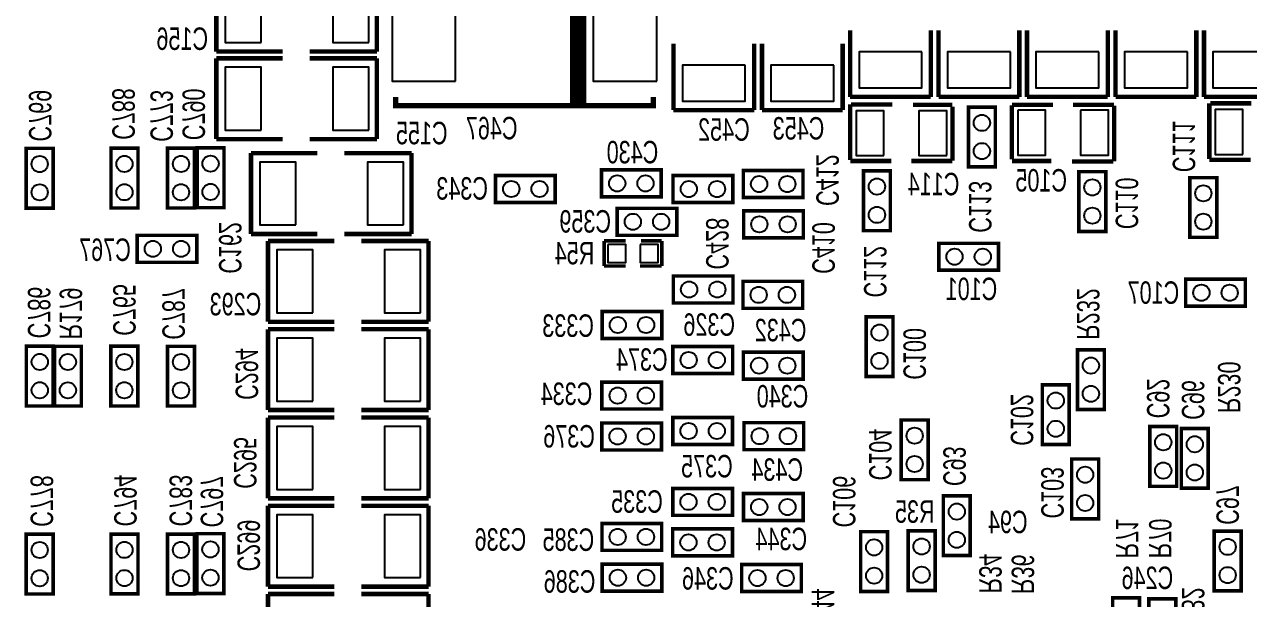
# Model space of a CAD drawing. Extents: x -3 to 103, y -3 to 103.
# Drawn here: x 15.78 to 50.45, y 60.22 to 76.46 of the extents above; entities that cross this region are included whole.
import ezdxf

# ---------------------------------------------------------------- set-up
doc = ezdxf.new("R2010")
doc.units = 0
for name, color, linetype in [('PG_SILKSCREEN_BOTTOM', 92, 'CONTINUOUS'), ('PIN_BOTTOM', 140, 'CONTINUOUS'), ('RD_SILKSCREEN_BOTTOM', 142, 'CONTINUOUS')]:
    doc.layers.add(name, color=color, linetype=linetype)

msp = doc.modelspace()

# ---------------------------------------------------------------- linework, layer by layer
at = {"layer": 'PG_SILKSCREEN_BOTTOM'}
for points, const_width in [([(31.314136, 78.443074), (31.314136, 74.175874)], 0.1524), ([(31.466536, 78.443074), (31.466536, 74.175874)], 0.1524), ([(31.618936, 78.443074), (31.618936, 74.175874)], 0.1524), ([(21.216874, 77.980286), (21.216874, 75.694286)], 0.127), ([(25.763474, 77.980286), (25.763474, 75.694286)], 0.127), ([(39.165784, 76.291186), (39.165784, 74.411586)], 0.127), ([(41.451784, 74.411586), (41.451784, 76.291186)], 0.127), ([(41.672256, 76.291186), (41.672256, 74.411586)], 0.127), ([(43.958256, 74.411586), (43.958256, 76.291186)], 0.127), ([(44.178728, 76.291186), (44.178728, 74.411586)], 0.127), ([(46.464728, 74.411586), (46.464728, 76.291186)], 0.127), ([(46.6852, 76.291186), (46.6852, 74.411586)], 0.127), ([(48.9712, 74.411586), (48.9712, 76.291186)], 0.127), ([(49.191672, 76.291186), (49.191672, 74.411586)], 0.127), ([(34.164016, 75.916536), (34.164016, 74.036936)], 0.127), ([(36.450016, 74.036936), (36.450016, 75.916536)], 0.127), ([(36.670488, 75.916536), (36.670488, 74.036936)], 0.127), ([(38.956488, 74.036936), (38.956488, 75.916536)], 0.127), ([(21.216874, 75.694286), (23.096474, 75.694286)], 0.127), ([(25.763474, 75.694286), (23.858474, 75.694286)], 0.127), ([(21.216874, 75.502516), (21.216874, 73.216516)], 0.127), ([(23.096474, 75.502516), (21.216874, 75.502516)], 0.127), ([(23.858474, 75.502516), (25.763474, 75.502516)], 0.127), ([(25.763474, 75.502516), (25.763474, 73.216516)], 0.127), ([(26.292556, 74.404474), (26.292556, 74.159364), (33.592516, 74.159364), (33.592516, 74.404474)], 0.1524), ([(39.165784, 74.411586), (41.451784, 74.411586)], 0.127), ([(39.169848, 74.196956), (39.169848, 72.622156)], 0.127), ([(40.363648, 74.196956), (39.195248, 74.196956)], 0.127), ([(40.947848, 74.184256), (42.065448, 74.184256)], 0.127), ([(41.672256, 74.411586), (43.958256, 74.411586)], 0.127), ([(42.065448, 74.133456), (42.065448, 72.609456)], 0.127), ([(43.749214, 74.184256), (44.917614, 74.184256)], 0.127), ([(43.749214, 72.647556), (43.749214, 74.171556)], 0.127), ([(44.178728, 74.411586), (46.464728, 74.411586)], 0.127), ([(46.644814, 74.184256), (45.476414, 74.184256)], 0.127), ([(46.644814, 72.584056), (46.644814, 74.158856)], 0.127), ([(46.6852, 74.411586), (48.9712, 74.411586)], 0.127), ([(49.191672, 74.411586), (51.477672, 74.411586)], 0.127), ([(49.340262, 74.229214), (49.340262, 72.654414)], 0.127), ([(50.534062, 74.229214), (49.365662, 74.229214)], 0.127), ([(34.164016, 74.036936), (36.450016, 74.036936)], 0.127), ([(36.670488, 74.036936), (38.956488, 74.036936)], 0.127), ([(42.518584, 74.121264), (43.280584, 74.121264), (43.280584, 72.43064), (42.518584, 72.43064), (42.518584, 74.121264)], 0.100076), ([(21.216874, 73.216516), (23.096474, 73.216516)], 0.127), ([(25.763474, 73.216516), (23.858474, 73.216516)], 0.127), ([(16.594836, 71.265288), (15.832836, 71.265288), (15.832836, 72.955912), (16.594836, 72.955912), (16.594836, 71.265288)], 0.100076), ([(18.996152, 71.268844), (18.234152, 71.268844), (18.234152, 72.959468), (18.996152, 72.959468), (18.996152, 71.268844)], 0.100076), ([(20.597114, 71.267828), (19.835114, 71.267828), (19.835114, 72.958452), (20.597114, 72.958452), (20.597114, 71.267828)], 0.100076), ([(21.434298, 71.276464), (20.672298, 71.276464), (20.672298, 72.967088), (21.434298, 72.967088), (21.434298, 71.276464)], 0.100076), ([(22.198584, 72.819768), (22.198584, 70.533768)], 0.127), ([(24.078184, 72.819768), (22.198584, 72.819768)], 0.127), ([(24.840184, 72.819768), (26.745184, 72.819768)], 0.127), ([(26.745184, 72.819768), (26.745184, 70.533768)], 0.127), ([(39.169848, 72.596756), (40.338248, 72.596756)], 0.127), ([(42.065448, 72.596756), (40.897048, 72.596756)], 0.127), ([(44.866814, 72.596756), (43.749214, 72.596756)], 0.127), ([(45.451014, 72.584056), (46.619414, 72.584056)], 0.127), ([(49.340262, 72.629014), (50.508662, 72.629014)], 0.127), ([(30.81528, 72.1868), (30.81528, 71.4248), (29.124656, 71.4248), (29.124656, 72.1868), (30.81528, 72.1868)], 0.100076), ([(32.125412, 71.58228), (32.125412, 72.34428), (33.816036, 72.34428), (33.816036, 71.58228), (32.125412, 71.58228)], 0.100076), ([(34.152332, 71.422514), (34.152332, 72.184514), (35.842956, 72.184514), (35.842956, 71.422514), (34.152332, 71.422514)], 0.100076), ([(36.143438, 71.563992), (36.143438, 72.325992), (37.834062, 72.325992), (37.834062, 71.563992), (36.143438, 71.563992)], 0.100076), ([(39.545514, 72.318118), (40.307514, 72.318118), (40.307514, 70.627494), (39.545514, 70.627494), (39.545514, 72.318118)], 0.100076), ([(45.646848, 72.295258), (46.408848, 72.295258), (46.408848, 70.604634), (45.646848, 70.604634), (45.646848, 72.295258)], 0.100076), ([(49.551336, 70.436232), (48.789336, 70.436232), (48.789336, 72.126856), (49.551336, 72.126856), (49.551336, 70.436232)], 0.100076), ([(32.568642, 70.495414), (32.568642, 71.257414), (34.259266, 71.257414), (34.259266, 70.495414), (32.568642, 70.495414)], 0.100076), ([(37.84219, 71.187056), (37.84219, 70.425056), (36.151566, 70.425056), (36.151566, 71.187056), (37.84219, 71.187056)], 0.100076), ([(20.664678, 70.492874), (20.664678, 69.730874), (18.974054, 69.730874), (18.974054, 70.492874), (20.664678, 70.492874)], 0.100076), ([(22.198584, 70.533768), (24.078184, 70.533768)], 0.127), ([(22.680168, 70.33514), (22.680168, 68.04914)], 0.127), ([(24.559768, 70.33514), (22.680168, 70.33514)], 0.127), ([(26.745184, 70.533768), (24.840184, 70.533768)], 0.127), ([(25.321768, 70.33514), (27.226768, 70.33514)], 0.127), ([(27.226768, 70.33514), (27.226768, 68.04914)], 0.127), ([(32.198056, 70.33768), (32.807656, 70.33768)], 0.1016), ([(32.198056, 69.62648), (32.198056, 70.33768)], 0.1016), ([(33.827974, 70.33768), (33.243774, 70.33768)], 0.1016), ([(33.832292, 69.62648), (33.832292, 70.33768)], 0.1016), ([(41.678606, 69.506592), (41.678606, 70.268592), (43.36923, 70.268592), (43.36923, 69.506592), (41.678606, 69.506592)], 0.100076), ([(32.198056, 69.62648), (32.807656, 69.62648)], 0.1016), ([(33.218374, 69.62648), (33.827974, 69.62648)], 0.1016), ([(35.851084, 69.342254), (35.851084, 68.580254), (34.16046, 68.580254), (34.16046, 69.342254), (35.851084, 69.342254)], 0.100076), ([(36.1315, 68.429124), (36.1315, 69.191124), (37.822124, 69.191124), (37.822124, 68.429124), (36.1315, 68.429124)], 0.100076), ([(48.670718, 68.489576), (48.670718, 69.251576), (50.361342, 69.251576), (50.361342, 68.489576), (48.670718, 68.489576)], 0.100076), ([(32.14243, 67.576954), (32.14243, 68.338954), (33.833054, 68.338954), (33.833054, 67.576954), (32.14243, 67.576954)], 0.100076), ([(22.680168, 68.04914), (24.559768, 68.04914)], 0.127), ([(27.226768, 68.04914), (25.321768, 68.04914)], 0.127), ([(40.381174, 66.497708), (39.619174, 66.497708), (39.619174, 68.188332), (40.381174, 68.188332), (40.381174, 66.497708)], 0.100076), ([(22.680168, 67.837558), (22.680168, 65.551558)], 0.127), ([(24.559768, 67.837558), (22.680168, 67.837558)], 0.127), ([(25.321768, 67.837558), (27.226768, 67.837558)], 0.127), ([(27.226768, 67.837558), (27.226768, 65.551558)], 0.127), ([(15.834868, 67.357498), (16.596868, 67.357498), (16.596868, 65.666874), (15.834868, 65.666874), (15.834868, 67.357498)], 0.100076), ([(16.631666, 67.354958), (17.393666, 67.354958), (17.393666, 65.664334), (16.631666, 65.664334), (16.631666, 67.354958)], 0.100076), ([(18.230342, 67.355974), (18.992342, 67.355974), (18.992342, 65.66535), (18.230342, 65.66535), (18.230342, 67.355974)], 0.100076), ([(19.83486, 67.355212), (20.59686, 67.355212), (20.59686, 65.664588), (19.83486, 65.664588), (19.83486, 67.355212)], 0.100076), ([(34.148014, 66.58483), (34.148014, 67.34683), (35.838638, 67.34683), (35.838638, 66.58483), (34.148014, 66.58483)], 0.100076), ([(45.605192, 67.25539), (46.367192, 67.25539), (46.367192, 65.564766), (45.605192, 65.564766), (45.605192, 67.25539)], 0.100076), ([(37.834316, 67.187318), (37.834316, 66.425318), (36.143692, 66.425318), (36.143692, 67.187318), (37.834316, 67.187318)], 0.100076), ([(33.827466, 66.341498), (33.827466, 65.579498), (32.136842, 65.579498), (32.136842, 66.341498), (33.827466, 66.341498)], 0.100076), ([(45.37202, 64.575182), (44.61002, 64.575182), (44.61002, 66.265806), (45.37202, 66.265806), (45.37202, 64.575182)], 0.100076), ([(22.680168, 65.551558), (24.559768, 65.551558)], 0.127), ([(27.226768, 65.551558), (25.321768, 65.551558)], 0.127), ([(22.680168, 65.339976), (22.680168, 63.053976)], 0.127), ([(24.559768, 65.339976), (22.680168, 65.339976)], 0.127), ([(25.321768, 65.339976), (27.226768, 65.339976)], 0.127), ([(27.226768, 65.339976), (27.226768, 63.053976)], 0.127), ([(32.13608, 64.422274), (32.13608, 65.184274), (33.826704, 65.184274), (33.826704, 64.422274), (32.13608, 64.422274)], 0.100076), ([(35.837876, 65.339976), (35.837876, 64.577976), (34.147252, 64.577976), (34.147252, 65.339976), (35.837876, 65.339976)], 0.100076), ([(36.160456, 64.430656), (36.160456, 65.192656), (37.85108, 65.192656), (37.85108, 64.430656), (36.160456, 64.430656)], 0.100076), ([(41.374822, 63.58001), (40.612822, 63.58001), (40.612822, 65.270634), (41.374822, 65.270634), (41.374822, 63.58001)], 0.100076), ([(48.416972, 63.393828), (47.654972, 63.393828), (47.654972, 65.084452), (48.416972, 65.084452), (48.416972, 63.393828)], 0.100076), ([(49.309782, 63.339218), (48.547782, 63.339218), (48.547782, 65.029842), (49.309782, 65.029842), (49.309782, 63.339218)], 0.100076), ([(46.204886, 62.475618), (45.442886, 62.475618), (45.442886, 64.166242), (46.204886, 64.166242), (46.204886, 62.475618)], 0.100076), ([(22.680168, 63.053976), (24.559768, 63.053976)], 0.127), ([(27.226768, 63.053976), (25.321768, 63.053976)], 0.127), ([(34.142934, 62.572392), (34.142934, 63.334392), (35.833558, 63.334392), (35.833558, 62.572392), (34.142934, 62.572392)], 0.100076), ([(37.838634, 63.187326), (37.838634, 62.425326), (36.14801, 62.425326), (36.14801, 63.187326), (37.838634, 63.187326)], 0.100076), ([(42.56913, 61.43371), (41.80713, 61.43371), (41.80713, 63.124334), (42.56913, 63.124334), (42.56913, 61.43371)], 0.100076), ([(22.680168, 62.842394), (22.680168, 60.556394)], 0.127), ([(24.559768, 62.842394), (22.680168, 62.842394)], 0.127), ([(25.321768, 62.842394), (27.226768, 62.842394)], 0.127), ([(27.226768, 62.842394), (27.226768, 60.556394)], 0.127), ([(16.594836, 60.347098), (15.832836, 60.347098), (15.832836, 62.037722), (16.594836, 62.037722), (16.594836, 60.347098)], 0.100076), ([(18.996152, 60.350654), (18.234152, 60.350654), (18.234152, 62.041278), (18.996152, 62.041278), (18.996152, 60.350654)], 0.100076), ([(20.597114, 60.349638), (19.835114, 60.349638), (19.835114, 62.040262), (20.597114, 62.040262), (20.597114, 60.349638)], 0.100076), ([(21.430742, 60.363862), (20.668742, 60.363862), (20.668742, 62.054486), (21.430742, 62.054486), (21.430742, 60.363862)], 0.100076), ([(33.829244, 62.343284), (33.829244, 61.581284), (32.13862, 61.581284), (32.13862, 62.343284), (33.829244, 62.343284)], 0.100076), ([(35.83305, 62.18809), (35.83305, 61.42609), (34.142426, 61.42609), (34.142426, 62.18809), (35.83305, 62.18809)], 0.100076), ([(40.228266, 60.419742), (39.466266, 60.419742), (39.466266, 62.110366), (40.228266, 62.110366), (40.228266, 60.419742)], 0.100076), ([(41.572942, 60.445396), (40.810942, 60.445396), (40.810942, 62.13602), (41.572942, 62.13602), (41.572942, 60.445396)], 0.100076), ([(50.2412, 60.43549), (49.4792, 60.43549), (49.4792, 62.126114), (50.2412, 62.126114), (50.2412, 60.43549)], 0.100076), ([(32.144716, 60.426346), (32.144716, 61.188346), (33.83534, 61.188346), (33.83534, 60.426346), (32.144716, 60.426346)], 0.100076), ([(36.096448, 60.417202), (36.096448, 61.179202), (37.787072, 61.179202), (37.787072, 60.417202), (36.096448, 60.417202)], 0.100076), ([(22.680168, 60.556394), (24.559768, 60.556394)], 0.127), ([(22.680168, 60.344812), (22.680168, 58.058812)], 0.127), ([(24.559768, 60.344812), (22.680168, 60.344812)], 0.127), ([(27.226768, 60.556394), (25.321768, 60.556394)], 0.127), ([(25.321768, 60.344812), (27.226768, 60.344812)], 0.127), ([(27.226768, 60.344812), (27.226768, 58.058812)], 0.127), ([(47.364396, 58.547762), (46.602396, 58.547762), (46.602396, 60.238386), (47.364396, 60.238386), (47.364396, 58.547762)], 0.100076), ([(48.390302, 58.51779), (47.628302, 58.51779), (47.628302, 60.208414), (48.390302, 60.208414), (48.390302, 58.51779)], 0.100076)]:
    msp.add_lwpolyline(points, dxfattribs=dict(at, const_width=const_width))
at = {"layer": 'PIN_BOTTOM'}
for points in [[(22.489414, 75.947016), (22.489414, 77.727556), (21.468334, 77.727556), (21.468334, 75.947016)], [(25.537414, 75.947016), (25.537414, 77.727556), (24.516334, 77.727556), (24.516334, 75.947016)], [(27.993086, 74.859134), (27.993086, 77.759814), (26.192226, 77.759814), (26.192226, 74.859134)], [(33.692846, 74.859134), (33.692846, 77.759814), (31.891986, 77.759814), (31.891986, 74.859134)], [(41.199054, 75.684126), (39.418514, 75.684126), (39.418514, 74.663046), (41.199054, 74.663046)], [(43.705526, 75.684126), (41.924986, 75.684126), (41.924986, 74.663046), (43.705526, 74.663046)], [(46.211998, 75.684126), (44.431458, 75.684126), (44.431458, 74.663046), (46.211998, 74.663046)], [(48.71847, 75.684126), (46.93793, 75.684126), (46.93793, 74.663046), (48.71847, 74.663046)], [(51.224942, 75.684126), (49.444402, 75.684126), (49.444402, 74.663046), (51.224942, 74.663046)], [(22.489414, 73.469246), (22.489414, 75.249786), (21.468334, 75.249786), (21.468334, 73.469246)], [(25.537414, 73.469246), (25.537414, 75.249786), (24.516334, 75.249786), (24.516334, 73.469246)], [(36.197286, 75.309476), (34.416746, 75.309476), (34.416746, 74.288396), (36.197286, 74.288396)], [(38.703758, 75.309476), (36.923218, 75.309476), (36.923218, 74.288396), (38.703758, 74.288396)], [(40.123618, 72.749156), (40.123618, 74.019156), (39.333678, 74.019156), (39.333678, 72.749156)], [(41.901618, 72.749156), (41.901618, 74.019156), (41.111678, 74.019156), (41.111678, 72.749156)], [(43.913044, 74.031856), (43.913044, 72.761856), (44.702984, 72.761856), (44.702984, 74.031856)], [(45.691044, 74.031856), (45.691044, 72.761856), (46.480984, 72.761856), (46.480984, 74.031856)], [(50.294032, 72.781414), (50.294032, 74.051414), (49.504092, 74.051414), (49.504092, 72.781414)], [(23.471124, 70.786498), (23.471124, 72.567038), (22.450044, 72.567038), (22.450044, 70.786498)], [(26.519124, 70.786498), (26.519124, 72.567038), (25.498044, 72.567038), (25.498044, 70.786498)], [(23.952708, 68.30187), (23.952708, 70.08241), (22.931628, 70.08241), (22.931628, 68.30187)], [(27.000708, 68.30187), (27.000708, 70.08241), (25.979628, 70.08241), (25.979628, 68.30187)], [(32.302704, 70.23735), (32.302704, 69.72681), (32.813244, 69.72681), (32.813244, 70.23735)], [(33.217104, 70.23735), (33.217104, 69.72681), (33.727644, 69.72681), (33.727644, 70.23735)], [(23.952708, 65.804288), (23.952708, 67.584828), (22.931628, 67.584828), (22.931628, 65.804288)], [(27.000708, 65.804288), (27.000708, 67.584828), (25.979628, 67.584828), (25.979628, 65.804288)], [(23.952708, 63.306706), (23.952708, 65.087246), (22.931628, 65.087246), (22.931628, 63.306706)], [(27.000708, 63.306706), (27.000708, 65.087246), (25.979628, 65.087246), (25.979628, 63.306706)], [(23.952708, 60.809124), (23.952708, 62.589664), (22.931628, 62.589664), (22.931628, 60.809124)], [(27.000708, 60.809124), (27.000708, 62.589664), (25.979628, 62.589664), (25.979628, 60.809124)]]:
    msp.add_lwpolyline(points, close=True, dxfattribs=at)
for centre in [(42.899584, 73.676002), (42.899584, 72.875902), (16.213836, 72.51065), (18.615152, 72.514206), (20.216114, 72.51319), (21.053298, 72.521826), (32.570674, 71.96328), (33.370774, 71.96328), (36.5887, 71.944992), (37.3888, 71.944992), (16.213836, 71.71055), (18.615152, 71.714106), (20.216114, 71.71309), (21.053298, 71.721726), (29.569918, 71.8058), (30.370018, 71.8058), (34.597594, 71.803514), (35.397694, 71.803514), (39.926514, 71.872856), (46.027848, 71.849996), (49.170336, 71.681594), (33.013904, 70.876414), (33.814004, 70.876414), (39.926514, 71.072756), (46.027848, 71.049896), (49.170336, 70.881494), (36.596828, 70.806056), (37.396928, 70.806056), (19.419316, 70.111874), (20.219416, 70.111874), (42.123868, 69.887592), (42.923968, 69.887592), (34.605722, 68.961254), (35.405822, 68.961254), (36.576762, 68.810124), (37.376862, 68.810124), (49.11598, 68.870576), (49.91608, 68.870576), (32.587692, 67.957954), (33.387792, 67.957954), (40.000174, 67.74307), (16.215868, 66.912236), (17.012666, 66.909696), (18.611342, 66.910712), (20.21586, 66.90995), (34.593276, 66.96583), (35.393376, 66.96583), (36.588954, 66.806318), (37.389054, 66.806318), (40.000174, 66.94297), (45.986192, 66.810128), (16.215868, 66.112136), (17.012666, 66.109596), (18.611342, 66.110612), (20.21586, 66.10985), (45.986192, 66.010028), (32.582104, 65.960498), (33.382204, 65.960498), (44.99102, 65.820544), (34.592514, 64.958976), (35.392614, 64.958976), (44.99102, 65.020444), (32.581342, 64.803274), (33.381442, 64.803274), (36.605718, 64.811656), (37.405818, 64.811656), (40.993822, 64.825372), (48.035972, 64.63919), (48.928782, 64.58458), (40.993822, 64.025272), (45.823886, 63.72098), (48.035972, 63.83909), (48.928782, 63.78448), (34.588196, 62.953392), (35.388296, 62.953392), (45.823886, 62.92088), (36.593272, 62.806326), (37.393372, 62.806326), (42.18813, 62.679072), (32.583882, 61.962284), (33.383982, 61.962284), (42.18813, 61.878972), (16.213836, 61.59246), (18.615152, 61.596016), (20.216114, 61.595), (21.049742, 61.609224), (34.587688, 61.80709), (35.387788, 61.80709), (39.847266, 61.665104), (41.191942, 61.690758), (49.8602, 61.680852), (16.213836, 60.79236), (18.615152, 60.795916), (20.216114, 60.7949), (21.049742, 60.809124), (32.589978, 60.807346), (33.390078, 60.807346), (36.54171, 60.798202), (37.34181, 60.798202), (39.847266, 60.865004), (41.191942, 60.890658), (49.8602, 60.880752)]:
    msp.add_circle(centre, 0.22987, dxfattribs=at)

# ---------------------------------------------------------------- texts
at = {"layer": 'RD_SILKSCREEN_BOTTOM', "text_generation_flag": 2, "width": 0.72}
for s, p in [('C156', (20.982686, 75.739752)), ('C467', (29.74721, 73.209658)), ('C453', (38.436296, 73.203562)), ('C155', (27.765248, 73.069958)), ('C452', (36.323524, 73.170796)), ('C430', (33.733994, 72.530462)), ('C343', (28.909518, 71.50481)), ('C114', (42.26179, 71.627492)), ('C105', (45.310298, 71.733156)), ('C359', (32.395414, 70.571868)), ('C767', (18.79473, 69.769482)), ('R54', (31.920942, 69.673978)), ('C101', (43.33494, 68.660772)), ('C107', (48.487838, 68.556124)), ('C293', (22.49043, 68.229734)), ('C326', (35.90798, 67.652392)), ('C333', (31.911544, 67.621912)), ('C432', (37.929058, 67.496944)), ('C374', (33.998662, 66.66357)), ('C334', (31.865316, 65.695068)), ('C340', (37.982906, 65.62344)), ('C376', (31.938722, 64.491108)), ('C375', (35.84194, 63.645288)), ('C434', (37.833554, 63.549022)), ('C335', (33.861756, 62.646052)), ('R35', (41.558718, 62.362334)), ('C94', (44.193714, 62.067694)), ('C336', (29.994352, 61.573664)), ('C385', (31.91891, 61.566552)), ('C344', (37.949378, 61.586364)), ('C386', (31.952184, 60.38469)), ('C346', (35.868356, 60.471812)), ('C246', (48.318166, 60.486798))]:
    msp.add_text(s, height=0.635, dxfattribs=at).set_placement(p)
for s, p in [('C769', (15.909544, 73.148952)), ('C788', (18.270982, 73.19772)), ('C773', (19.350736, 73.141332)), ('C790', (20.258278, 73.185528)), ('C111', (48.304196, 72.279764)), ('C412', (38.210744, 71.323962)), ('C113', (42.534586, 70.568058)), ('C110', (46.687994, 70.667626)), ('C162', (21.293074, 69.410326)), ('C428', (35.08883, 69.52742)), ('C410', (38.096444, 69.404738)), ('C112', (39.56177, 68.736464)), ('C786', (15.879826, 67.578986)), ('C765', (18.29435, 67.653916)), ('R179', (16.778224, 67.55257)), ('C787', (19.688302, 67.542918)), ('R232', (45.592746, 67.536822)), ('C100', (40.67683, 66.410586)), ('C294', (21.762974, 65.839848)), ('R230', (49.586388, 65.464944)), ('C92', (47.574708, 65.316608)), ('C96', (48.562006, 65.274952)), ('C102', (43.717464, 64.541654)), ('C104', (39.70528, 63.561214)), ('C295', (21.716746, 63.324994)), ('C93', (41.806876, 63.400178)), ('C103', (44.580048, 62.483238)), ('C778', (15.957042, 62.248034)), ('C794', (18.32356, 62.258448)), ('C783', (19.891756, 62.259718)), ('C797', (20.77466, 62.230762)), ('C106', (38.68039, 62.23)), ('C97', (49.542446, 62.305946)), ('C299', (21.815552, 60.987178)), ('R71', (46.696376, 61.356494)), ('R70', (47.634144, 61.35751)), ('R34', (42.824146, 60.362592)), ('R36', (43.743118, 60.345066)), ('R44', (38.081712, 59.383676)), ('R32', (48.563784, 59.41187))]:
    msp.add_text(s, height=0.635, rotation=270, dxfattribs=at).set_placement(p)

doc.saveas('drawing.dxf')
